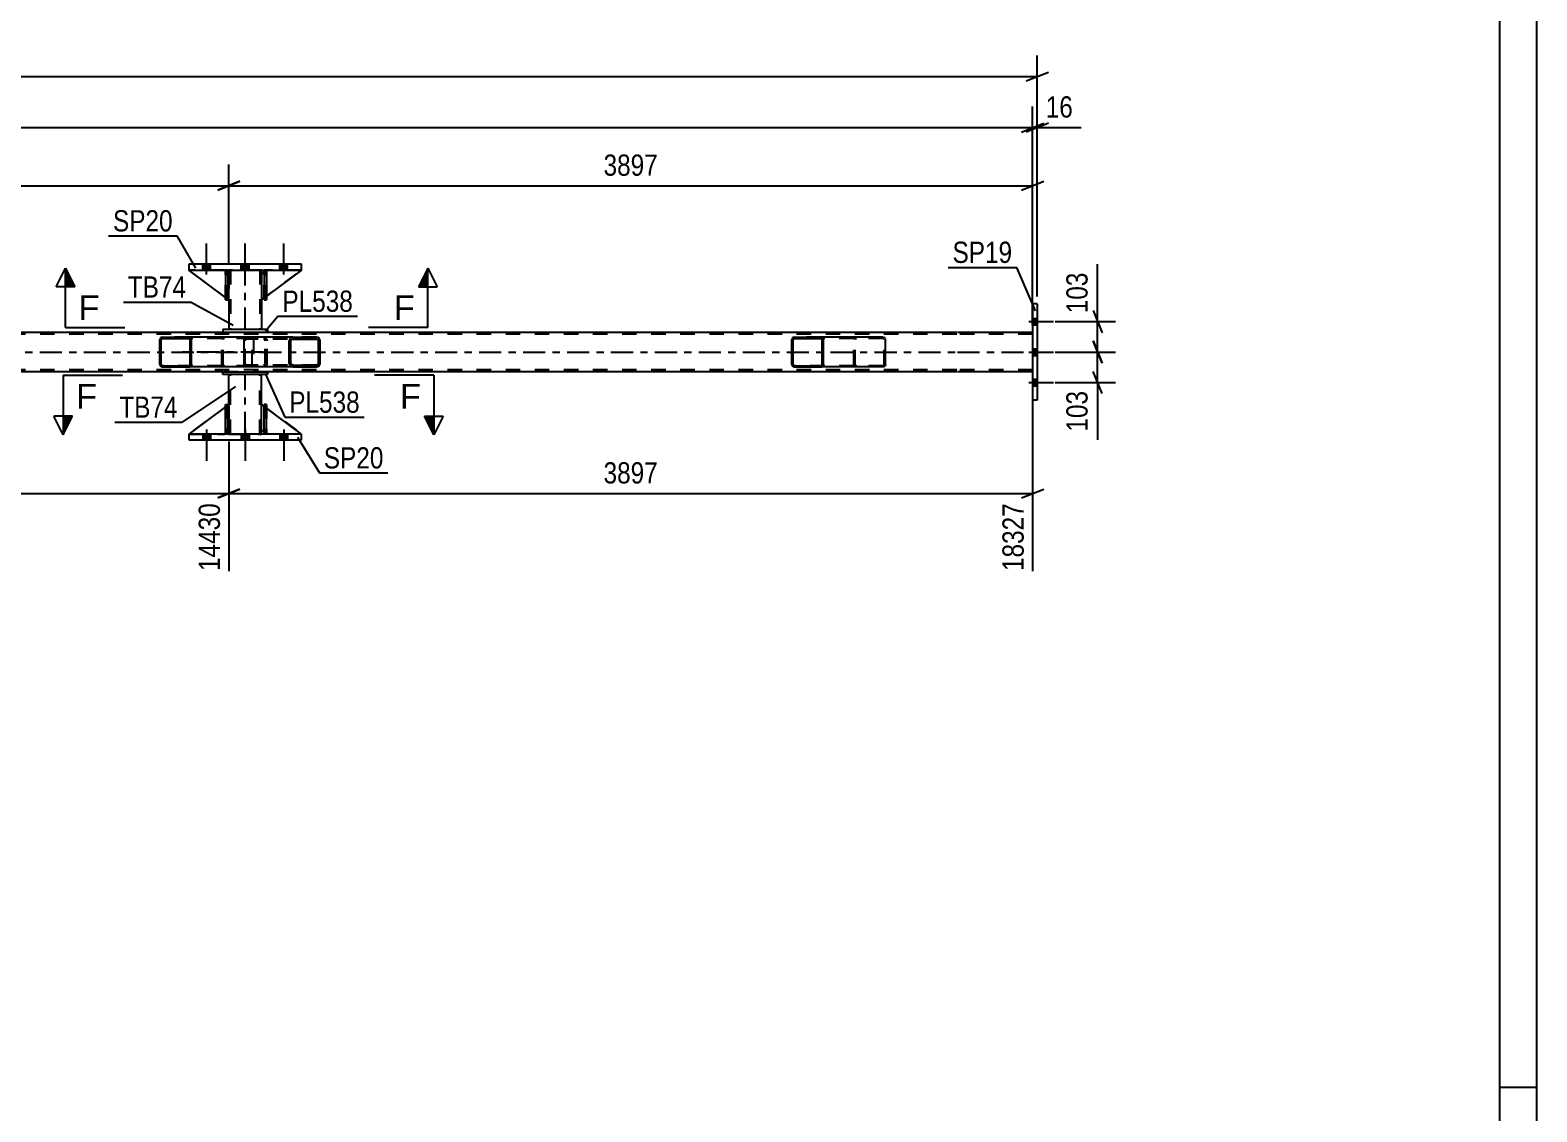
# Model space of a CAD drawing. Header units: millimetres. Extents: x 0 to 841, y 0 to 594.
# Drawn here: x 638 to 841, y 145.7 to 291.4 of the extents above; entities that cross this region are included whole.
import ezdxf

# ---------------------------------------------------------------- set-up
doc = ezdxf.new("R2010")
doc.units = ezdxf.units.MM
doc.linetypes.add('DXK_LINE_DOT2', pattern=[3.9198, 1.9599, -1.9599])
doc.linetypes.add('DXK_LINE_DOT3', pattern=[5.9187, 2.979, -0.9799, 0.9799, -0.9799])
doc.styles.add('Arial', font='ARIAL.TTF', dxfattribs={"height": 0.2})
doc.styles.add('Arial Narrow', font='ARIALN.TTF', dxfattribs={"height": 0.2})

# ---------------------------------------------------------------- blocks, each defined once
blk = doc.blocks.new('Unknown-814748569-1133')
at = {"color": 5, "linetype": 'Continuous'}
for p, q in [((841, 0), (841, 594)), ((836, 5), (836, 589)), ((841, 149), (836, 149))]:
    blk.add_line(p, q, dxfattribs=at)
blk = doc.blocks.new('Part-814748569-2557 - 2466')
at = {"color": 2, "linetype": 'Continuous'}
for p, q in [((664.35, 240.68), (659.4, 237.01)), ((664.8, 241.01), (664.67, 240.92)), ((664.8, 237.61), (664.8, 241.01)), ((664.8, 237.61), (664.67, 237.49)), ((664.8, 237.61), (664.8, 237.61)), ((664.35, 237.17), (664.2, 237.01))]:
    blk.add_line(p, q, dxfattribs=at)
at = {"color": 7, "linetype": 'DXK_LINE_DOT2'}
for p, q in [((664.67, 240.92), (664.35, 240.68)), ((664.8, 237.61), (664.8, 241.01)), ((664.8, 237.61), (664.2, 237.01)), ((664.67, 237.49), (664.35, 237.17)), ((659.4, 237.01), (664.2, 237.01))]:
    blk.add_line(p, q, dxfattribs=at)
blk = doc.blocks.new('Part-814748569-2549 - 2466')
at = {"color": 7, "linetype": 'DXK_LINE_DOT2'}
for p, q in [((669.87, 241.01), (669.55, 241.01)), ((669.55, 237.61), (669.55, 241.01)), ((669.55, 241.01), (669.55, 237.01)), ((669.87, 241.01), (669.87, 237.61)), ((669.87, 237.01), (669.87, 241.01)), ((669.87, 237.61), (669.55, 237.61)), ((669.55, 237.01), (669.55, 237.61)), ((669.87, 237.61), (669.87, 237.01)), ((669.87, 237.01), (669.55, 237.01)), ((669.87, 237.01), (669.87, 237.01))]:
    blk.add_line(p, q, dxfattribs=at)
blk = doc.blocks.new('Bolt-814748569-2485 - 2466')
at = {"linetype": 'Continuous'}
for points in [[(773.71, 251.71), (773.71, 252.59), (773.07, 252.59), (773.07, 251.71)], [(773.71, 251.71), (773.71, 252.59), (773.07, 252.59), (773.07, 251.71)], [(773.71, 251.71), (773.71, 252.59), (773.07, 252.59), (773.07, 251.71)], [(773.71, 247.61), (773.71, 248.49), (773.07, 248.49), (773.07, 247.61)], [(773.71, 247.61), (773.71, 248.49), (773.07, 248.49), (773.07, 247.61)], [(773.71, 243.51), (773.71, 244.39), (773.07, 244.39), (773.07, 243.51)], [(773.71, 243.51), (773.71, 244.39), (773.07, 244.39), (773.07, 243.51)], [(773.71, 243.51), (773.71, 244.39), (773.07, 244.39), (773.07, 243.51)]]:
    blk.add_hatch(color=1, dxfattribs=at).paths.add_polyline_path(points)
at = {"color": 1, "linetype": 'Continuous'}
for p, q in [((772.55, 252.15), (775.87, 252.15)), ((772.55, 252.15), (775.87, 252.15)), ((772.55, 252.15), (775.87, 252.15)), ((773.07, 252.59), (773.71, 252.59)), ((773.07, 252.59), (773.71, 252.59)), ((773.07, 252.59), (773.71, 252.59)), ((773.07, 251.71), (773.71, 251.71)), ((773.07, 251.71), (773.71, 251.71)), ((773.07, 251.71), (773.71, 251.71)), ((772.55, 248.05), (775.87, 248.05)), ((772.55, 248.05), (775.87, 248.05)), ((773.07, 248.49), (773.71, 248.49)), ((773.07, 248.49), (773.71, 248.49)), ((773.07, 247.61), (773.71, 247.61)), ((773.07, 247.61), (773.71, 247.61)), ((772.55, 243.95), (775.87, 243.95)), ((772.55, 243.95), (775.87, 243.95)), ((772.55, 243.95), (775.87, 243.95)), ((773.07, 244.39), (773.71, 244.39)), ((773.07, 244.39), (773.71, 244.39)), ((773.07, 244.39), (773.71, 244.39)), ((773.07, 243.51), (773.71, 243.51)), ((773.07, 243.51), (773.71, 243.51)), ((773.07, 243.51), (773.71, 243.51))]:
    blk.add_line(p, q, dxfattribs=at)
blk = doc.blocks.new('Part-814748569-2588 - 2466')
at = {"color": 7, "linetype": 'DXK_LINE_DOT2'}
for p, q in [((669.8, 259.09), (669.2, 258.49)), ((669.2, 255.09), (674.6, 259.09)), ((669.2, 258.49), (669.2, 255.09)), ((674.6, 259.09), (669.8, 259.09))]:
    blk.add_line(p, q, dxfattribs=at)
blk = doc.blocks.new('Part-814748569-2565 - 2466')
at = {"color": 2, "linetype": 'Continuous'}
for p, q in [((670, 251.09), (664, 251.09)), ((664, 251.09), (664, 250.69)), ((670, 250.69), (664, 250.69)), ((670, 251.09), (670, 250.69))]:
    blk.add_line(p, q, dxfattribs=at)
blk = doc.blocks.new('Part-814748569-2548 - 2466')
at = {"color": 7, "linetype": 'DXK_LINE_DOT2'}
for p, q in [((762.85, 250.45), (100.73, 250.45)), ((670, 250.69), (664, 250.69)), ((773.07, 250.45), (762.95, 250.45)), ((773.07, 250.69), (773.07, 245.41)), ((762.85, 245.65), (100.73, 245.65)), ((773.07, 245.65), (762.95, 245.65)), ((670, 245.41), (664, 245.41))]:
    blk.add_line(p, q, dxfattribs=at)
at = {"color": 2, "linetype": 'Continuous'}
for p, q in [((664, 250.69), (499.73, 250.69)), ((762.85, 250.69), (670, 250.69)), ((773.07, 250.69), (762.95, 250.69)), ((664, 245.41), (499.73, 245.41)), ((762.85, 245.41), (670, 245.41)), ((773.07, 245.41), (762.95, 245.41))]:
    blk.add_line(p, q, dxfattribs=at)
at = {"color": 7, "linetype": 'DXK_LINE_DOT3'}
for p, q in [((100.73, 248.05), (762.85, 248.05)), ((762.95, 248.05), (773.07, 248.05))]:
    blk.add_line(p, q, dxfattribs=at)
blk = doc.blocks.new('Part-814748569-2551 - 2466')
at = {"color": 2, "linetype": 'Continuous'}
for p, q in [((669.55, 237.01), (669.55, 241.01)), ((669.55, 241.01), (669.87, 241.01)), ((669.87, 237.01), (669.87, 241.01)), ((669.55, 237.01), (669.55, 237.01)), ((669.87, 237.01), (669.55, 237.01))]:
    blk.add_line(p, q, dxfattribs=at)
at = {"color": 7, "linetype": 'DXK_LINE_DOT2'}
for p, q in [((669.55, 241.01), (669.55, 237.61)), ((669.87, 237.61), (669.87, 241.01)), ((669.55, 237.61), (669.55, 237.01)), ((669.55, 237.61), (669.87, 237.61)), ((669.87, 237.01), (669.87, 237.61)), ((669.87, 237.01), (669.87, 237.01))]:
    blk.add_line(p, q, dxfattribs=at)
blk = doc.blocks.new('Bolt-814748569-2499 - 2466')
at = {"linetype": 'Continuous'}
for points in [[(661.28, 259.09), (662.32, 259.09), (662.32, 259.89), (661.28, 259.89)], [(661.28, 259.09), (662.32, 259.09), (662.32, 259.89), (661.28, 259.89)], [(661.28, 259.09), (662.32, 259.09), (662.32, 259.89), (661.28, 259.89)], [(666.48, 259.09), (667.52, 259.09), (667.52, 259.89), (666.48, 259.89)], [(666.48, 259.09), (667.52, 259.09), (667.52, 259.89), (666.48, 259.89)], [(671.68, 259.09), (672.72, 259.09), (672.72, 259.89), (671.68, 259.89)], [(671.68, 259.09), (672.72, 259.09), (672.72, 259.89), (671.68, 259.89)], [(671.68, 259.09), (672.72, 259.09), (672.72, 259.89), (671.68, 259.89)]]:
    blk.add_hatch(color=1, dxfattribs=at).paths.add_polyline_path(points)
at = {"color": 1, "linetype": 'Continuous'}
for p, q in [((661.8, 258.49), (661.8, 262.69)), ((661.8, 258.49), (661.8, 262.69)), ((661.8, 258.49), (661.8, 262.69)), ((667, 258.49), (667, 262.69)), ((667, 258.49), (667, 262.69)), ((672.2, 258.49), (672.2, 262.69)), ((672.2, 258.49), (672.2, 262.69)), ((672.2, 258.49), (672.2, 262.69)), ((661.28, 259.09), (661.28, 259.89)), ((661.28, 259.09), (661.28, 259.89)), ((661.28, 259.09), (661.28, 259.89)), ((662.32, 259.09), (662.32, 259.89)), ((662.32, 259.09), (662.32, 259.89)), ((662.32, 259.09), (662.32, 259.89)), ((666.48, 259.09), (666.48, 259.89)), ((666.48, 259.09), (666.48, 259.89)), ((667.52, 259.09), (667.52, 259.89)), ((667.52, 259.09), (667.52, 259.89)), ((671.68, 259.09), (671.68, 259.89)), ((671.68, 259.09), (671.68, 259.89)), ((671.68, 259.09), (671.68, 259.89)), ((672.72, 259.09), (672.72, 259.89)), ((672.72, 259.09), (672.72, 259.89)), ((672.72, 259.09), (672.72, 259.89))]:
    blk.add_line(p, q, dxfattribs=at)
blk = doc.blocks.new('Bolt-814748569-2500 - 2466')
at = {"linetype": 'Continuous'}
for points in [[(662.32, 237.01), (661.28, 237.01), (661.28, 236.21), (662.32, 236.21)], [(662.32, 237.01), (661.28, 237.01), (661.28, 236.21), (662.32, 236.21)], [(662.32, 237.01), (661.28, 237.01), (661.28, 236.21), (662.32, 236.21)], [(667.52, 237.01), (666.48, 237.01), (666.48, 236.21), (667.52, 236.21)], [(667.52, 237.01), (666.48, 237.01), (666.48, 236.21), (667.52, 236.21)], [(672.72, 237.01), (671.68, 237.01), (671.68, 236.21), (672.72, 236.21)], [(672.72, 237.01), (671.68, 237.01), (671.68, 236.21), (672.72, 236.21)], [(672.72, 237.01), (671.68, 237.01), (671.68, 236.21), (672.72, 236.21)]]:
    blk.add_hatch(color=1, dxfattribs=at).paths.add_polyline_path(points)
at = {"color": 1, "linetype": 'Continuous'}
for p, q in [((661.8, 237.61), (661.8, 233.41)), ((661.8, 237.61), (661.8, 233.41)), ((661.8, 237.61), (661.8, 233.41)), ((667, 237.61), (667, 233.41)), ((667, 237.61), (667, 233.41)), ((672.2, 237.61), (672.2, 233.41)), ((672.2, 237.61), (672.2, 233.41)), ((672.2, 237.61), (672.2, 233.41)), ((661.28, 237.01), (661.28, 236.21)), ((661.28, 237.01), (661.28, 236.21)), ((661.28, 237.01), (661.28, 236.21)), ((662.32, 237.01), (662.32, 236.21)), ((662.32, 237.01), (662.32, 236.21)), ((662.32, 237.01), (662.32, 236.21)), ((666.48, 237.01), (666.48, 236.21)), ((666.48, 237.01), (666.48, 236.21)), ((667.52, 237.01), (667.52, 236.21)), ((667.52, 237.01), (667.52, 236.21)), ((671.68, 237.01), (671.68, 236.21)), ((671.68, 237.01), (671.68, 236.21)), ((671.68, 237.01), (671.68, 236.21)), ((672.72, 237.01), (672.72, 236.21)), ((672.72, 237.01), (672.72, 236.21)), ((672.72, 237.01), (672.72, 236.21))]:
    blk.add_line(p, q, dxfattribs=at)
blk = doc.blocks.new('Part-814748569-2560 - 2466')
at = {"color": 7, "linetype": 'DXK_LINE_DOT2'}
for p, q in [((669.2, 237.61), (669.2, 241.01)), ((669.2, 241.01), (674.6, 237.01)), ((669.8, 237.01), (669.2, 237.61)), ((674.6, 237.01), (669.8, 237.01))]:
    blk.add_line(p, q, dxfattribs=at)
blk = doc.blocks.new('Part-814748569-2521 - 2466')
at = {"color": 2, "linetype": 'Continuous'}
for p, q in [((669.2, 237.61), (669.2, 241.01)), ((669.55, 240.75), (669.2, 241.01)), ((674.6, 237.01), (669.87, 240.51)), ((669.55, 237.26), (669.2, 237.61))]:
    blk.add_line(p, q, dxfattribs=at)
at = {"color": 7, "linetype": 'DXK_LINE_DOT2'}
for p, q in [((669.87, 240.51), (669.55, 240.75)), ((669.8, 237.01), (669.55, 237.26)), ((674.6, 237.01), (669.8, 237.01)), ((674.6, 237.01), (674.6, 237.01)), ((674.6, 237.01), (674.6, 237.01))]:
    blk.add_line(p, q, dxfattribs=at)
blk = doc.blocks.new('Part-814748569-2591 - 2466')
at = {"color": 2, "linetype": 'Continuous'}
for p, q in [((669.55, 258.85), (669.2, 258.49)), ((669.2, 258.49), (669.2, 255.09)), ((674.6, 259.09), (669.87, 255.59)), ((669.55, 255.35), (669.2, 255.09))]:
    blk.add_line(p, q, dxfattribs=at)
at = {"color": 7, "linetype": 'DXK_LINE_DOT2'}
for p, q in [((669.8, 259.09), (669.55, 258.85)), ((674.6, 259.09), (669.8, 259.09)), ((669.87, 255.59), (669.55, 255.35))]:
    blk.add_line(p, q, dxfattribs=at)
blk = doc.blocks.new('Part-814748569-2579 - 2466')
at = {"color": 2, "linetype": 'Continuous'}
for p, q in [((669.87, 259.09), (669.55, 259.09)), ((669.55, 259.09), (669.55, 255.09)), ((669.87, 259.09), (669.87, 259.09)), ((669.87, 259.09), (669.87, 255.09)), ((669.87, 255.09), (669.55, 255.09))]:
    blk.add_line(p, q, dxfattribs=at)
at = {"color": 7, "linetype": 'DXK_LINE_DOT2'}
for p, q in [((669.55, 258.49), (669.55, 259.09)), ((669.87, 258.49), (669.55, 258.49)), ((669.55, 258.49), (669.55, 255.09)), ((669.87, 258.49), (669.87, 259.09)), ((669.87, 259.09), (669.87, 259.09)), ((669.87, 255.09), (669.87, 258.49))]:
    blk.add_line(p, q, dxfattribs=at)
blk = doc.blocks.new('Part-814748569-2526 - 2466')
at = {"color": 2, "linetype": 'Continuous'}
for p, q in [((674.6, 237.01), (659.4, 237.01)), ((659.4, 237.01), (659.4, 236.21)), ((659.4, 236.21), (674.6, 236.21)), ((674.6, 236.21), (674.6, 237.01))]:
    blk.add_line(p, q, dxfattribs=at)
blk = doc.blocks.new('Part-814748569-2531 - 2466')
at = {"color": 2, "linetype": 'Continuous'}
for p, q in [((674.6, 259.89), (659.4, 259.89)), ((659.4, 259.89), (659.4, 259.09)), ((674.6, 259.09), (674.6, 259.89)), ((659.4, 259.09), (674.6, 259.09))]:
    blk.add_line(p, q, dxfattribs=at)
blk = doc.blocks.new('Part-814748569-2625 - 2466')
at = {"linetype": 'Continuous'}
h = blk.add_hatch(dxfattribs=at)
h.set_pattern_fill('', scale=0.7, style=0, pattern_type=0)
h.set_pattern_definition([(45, (677.0738, 249.7557), (-1.57154, 1.57154), [])])
h.paths.add_polyline_path([(677.11, 249.57), (677.07, 249.76), (676.96, 249.91), (676.8, 250.02), (676.61, 250.05), (673.43, 250.05), (673.23, 250.02), (673.07, 249.91), (672.96, 249.76), (672.92, 249.57), (672.92, 246.53), (672.96, 246.35), (673.07, 246.19), (673.23, 246.09), (673.43, 246.05), (676.61, 246.05), (676.8, 246.09), (676.96, 246.19), (677.07, 246.35), (677.11, 246.53)])
h.paths.add_polyline_path([(676.84, 246.44), (676.79, 246.36), (676.71, 246.31), (676.61, 246.29), (673.43, 246.29), (673.33, 246.31), (673.25, 246.36), (673.19, 246.44), (673.17, 246.53), (673.17, 249.57), (673.19, 249.66), (673.25, 249.74), (673.33, 249.79), (673.43, 249.81), (676.61, 249.81), (676.71, 249.79), (676.79, 249.74), (676.84, 249.66), (676.86, 249.57), (676.86, 246.53)])
at = {"color": 2, "linetype": 'Continuous'}
for p, q in [((666.85, 249.57), (666.87, 249.76)), ((666.87, 249.76), (666.93, 249.91)), ((666.93, 249.91), (667.02, 250.02)), ((667.02, 250.02), (667.12, 250.05)), ((673.43, 250.05), (667.12, 250.05)), ((672.96, 249.76), (672.92, 249.57)), ((673.17, 249.57), (673.19, 249.66)), ((673.19, 249.66), (673.25, 249.74)), ((673.43, 250.05), (673.23, 250.02)), ((673.25, 249.74), (673.33, 249.79)), ((673.33, 249.79), (673.43, 249.81)), ((673.43, 250.05), (676.61, 250.05)), ((673.43, 249.81), (676.61, 249.81)), ((676.8, 250.02), (676.61, 250.05)), ((676.61, 249.81), (676.71, 249.79)), ((676.71, 249.79), (676.79, 249.74)), ((676.79, 249.74), (676.84, 249.66)), ((676.84, 249.66), (676.86, 249.57)), ((677.11, 249.57), (677.07, 249.76)), ((666.85, 246.53), (666.85, 249.57)), ((672.92, 246.53), (672.92, 249.57)), ((673.17, 246.53), (673.17, 249.57)), ((676.86, 246.53), (676.86, 249.57)), ((677.11, 246.53), (677.11, 249.57)), ((666.87, 246.35), (666.85, 246.53)), ((666.93, 246.19), (666.87, 246.35)), ((667.02, 246.09), (666.93, 246.19)), ((667.12, 246.05), (667.02, 246.09)), ((673.43, 246.05), (667.12, 246.05)), ((672.92, 246.53), (672.96, 246.35)), ((673.19, 246.44), (673.17, 246.53)), ((673.25, 246.36), (673.19, 246.44)), ((673.23, 246.09), (673.43, 246.05)), ((673.33, 246.31), (673.25, 246.36)), ((673.43, 246.29), (673.33, 246.31)), ((673.43, 246.29), (676.61, 246.29)), ((673.43, 246.05), (676.61, 246.05)), ((676.71, 246.31), (676.61, 246.29)), ((676.61, 246.05), (676.8, 246.09)), ((676.79, 246.36), (676.71, 246.31)), ((676.84, 246.44), (676.79, 246.36)), ((676.86, 246.53), (676.84, 246.44)), ((677.07, 246.35), (677.11, 246.53))]:
    blk.add_line(p, q, dxfattribs=at)
at = {"color": 7, "linetype": 'DXK_LINE_DOT2'}
for p, q in [((667, 249.66), (666.99, 249.57)), ((667.03, 249.74), (667, 249.66)), ((667.07, 249.79), (667.03, 249.74)), ((667.12, 249.81), (667.07, 249.79)), ((676.61, 249.81), (667.12, 249.81)), ((668.12, 249.81), (668.12, 250.05)), ((669.46, 250.05), (669.65, 250.02)), ((669.56, 249.79), (669.46, 249.81)), ((669.64, 249.74), (669.56, 249.79)), ((669.69, 249.66), (669.64, 249.74)), ((669.71, 249.57), (669.69, 249.66)), ((669.92, 249.76), (669.96, 249.57)), ((676.61, 250.05), (673.43, 250.05)), ((666.99, 246.53), (666.99, 249.57)), ((669.71, 246.53), (669.71, 249.57)), ((669.96, 246.53), (669.96, 249.57)), ((666.99, 246.53), (667, 246.44)), ((667, 246.44), (667.03, 246.36)), ((667.03, 246.36), (667.07, 246.31)), ((667.07, 246.31), (667.12, 246.29)), ((676.61, 246.29), (667.12, 246.29)), ((668.12, 246.05), (668.12, 246.29)), ((669.46, 246.29), (669.56, 246.31)), ((669.65, 246.09), (669.46, 246.05)), ((669.56, 246.31), (669.64, 246.36)), ((669.64, 246.36), (669.69, 246.44)), ((669.69, 246.44), (669.71, 246.53)), ((669.96, 246.53), (669.92, 246.35)), ((676.61, 246.05), (673.43, 246.05))]:
    blk.add_line(p, q, dxfattribs=at)
for centre, start, end in [((669.47, 249.56), 23.8494, 68.8059), ((669.47, 246.55), 291.1941, 336.1506)]:
    blk.add_arc(centre, 0.492, start, end, dxfattribs=at)
at = {"color": 2, "linetype": 'Continuous'}
for centre, start, end in [((673.41, 249.56), 111.1941, 156.1506), ((676.62, 249.56), 23.8494, 68.8059), ((673.41, 246.55), 203.8494, 248.8059), ((676.62, 246.55), 291.1941, 336.1506)]:
    blk.add_arc(centre, 0.492, start, end, dxfattribs=at)
blk = doc.blocks.new('Part-814748569-2550 - 2466')
at = {"color": 2, "linetype": 'Continuous'}
for p, q in [((664.35, 237.01), (664.35, 241.01)), ((664.35, 241.01), (664.67, 241.01)), ((664.67, 237.01), (664.67, 241.01)), ((664.35, 237.01), (664.35, 237.01)), ((664.67, 237.01), (664.35, 237.01))]:
    blk.add_line(p, q, dxfattribs=at)
at = {"color": 7, "linetype": 'DXK_LINE_DOT2'}
for p, q in [((664.35, 241.01), (664.35, 237.61)), ((664.67, 237.61), (664.67, 241.01)), ((664.35, 237.61), (664.35, 237.01)), ((664.35, 237.61), (664.67, 237.61)), ((664.67, 237.01), (664.67, 237.61)), ((664.67, 237.01), (664.67, 237.01))]:
    blk.add_line(p, q, dxfattribs=at)
blk = doc.blocks.new('Part-814748569-2554 - 2466')
at = {"color": 7, "linetype": 'DXK_LINE_DOT2'}
for p, q in [((664.8, 241.01), (659.4, 237.01)), ((664.8, 237.61), (664.8, 241.01)), ((664.8, 241.01), (664.8, 237.61)), ((664.2, 237.01), (664.8, 237.61)), ((664.8, 237.61), (664.2, 237.01)), ((664.8, 237.61), (664.8, 237.61)), ((659.4, 237.01), (664.2, 237.01))]:
    blk.add_line(p, q, dxfattribs=at)
blk = doc.blocks.new('Part-814748569-2570 - 2466')
at = {"color": 2, "linetype": 'Continuous'}
for p, q in [((664, 245.41), (670, 245.41)), ((664, 245.01), (664, 245.41)), ((670, 245.01), (664, 245.01)), ((670, 245.41), (670, 245.01))]:
    blk.add_line(p, q, dxfattribs=at)
blk = doc.blocks.new('Part-814748569-2575 - 2466')
at = {"color": 2, "linetype": 'Continuous'}
for p, q in [((664.8, 241.01), (664.8, 245.01)), ((669.2, 241.01), (669.2, 245.01)), ((664.8, 237.01), (664.8, 237.61)), ((669.2, 237.01), (669.2, 237.61))]:
    blk.add_line(p, q, dxfattribs=at)
at = {"color": 7, "linetype": 'DXK_LINE_DOT2'}
for p, q in [((669.2, 245.01), (664.8, 245.01)), ((665.04, 237.01), (665.04, 245.01)), ((668.96, 237.01), (668.96, 245.01)), ((664.8, 237.61), (664.8, 241.01)), ((669.2, 237.61), (669.2, 241.01)), ((664.8, 237.01), (669.2, 237.01))]:
    blk.add_line(p, q, dxfattribs=at)
at = {"color": 7, "linetype": 'DXK_LINE_DOT3'}
blk.add_line((667, 237.01), (667, 245.01), dxfattribs=at)
blk = doc.blocks.new('Part-814748569-2576 - 2466')
at = {"color": 7, "linetype": 'DXK_LINE_DOT2'}
for p, q in [((664.35, 258.49), (664.35, 259.09)), ((664.35, 259.09), (664.35, 259.09)), ((664.35, 259.09), (664.35, 255.09)), ((664.67, 259.09), (664.35, 259.09)), ((664.35, 255.09), (664.35, 258.49)), ((664.35, 258.49), (664.67, 258.49)), ((664.67, 258.49), (664.67, 259.09)), ((664.67, 255.09), (664.67, 259.09)), ((664.67, 258.49), (664.67, 255.09)), ((664.35, 255.09), (664.67, 255.09))]:
    blk.add_line(p, q, dxfattribs=at)
blk = doc.blocks.new('Part-814748569-2577 - 2466')
at = {"color": 7, "linetype": 'DXK_LINE_DOT2'}
for p, q in [((669.55, 258.49), (669.55, 259.09)), ((669.55, 259.09), (669.55, 259.09)), ((669.55, 259.09), (669.55, 255.09)), ((669.87, 259.09), (669.55, 259.09)), ((669.55, 255.09), (669.55, 258.49)), ((669.55, 258.49), (669.87, 258.49)), ((669.87, 258.49), (669.87, 259.09)), ((669.87, 255.09), (669.87, 259.09)), ((669.87, 258.49), (669.87, 255.09)), ((669.55, 255.09), (669.87, 255.09))]:
    blk.add_line(p, q, dxfattribs=at)
blk = doc.blocks.new('Part-814748569-2578 - 2466')
at = {"color": 2, "linetype": 'Continuous'}
for p, q in [((664.67, 259.09), (664.35, 259.09)), ((664.35, 259.09), (664.35, 255.09)), ((664.67, 259.09), (664.67, 259.09)), ((664.67, 259.09), (664.67, 255.09)), ((664.67, 255.09), (664.35, 255.09))]:
    blk.add_line(p, q, dxfattribs=at)
at = {"color": 7, "linetype": 'DXK_LINE_DOT2'}
for p, q in [((664.35, 258.49), (664.35, 259.09)), ((664.67, 258.49), (664.35, 258.49)), ((664.35, 258.49), (664.35, 255.09)), ((664.67, 258.49), (664.67, 259.09)), ((664.67, 259.09), (664.67, 259.09)), ((664.67, 255.09), (664.67, 258.49))]:
    blk.add_line(p, q, dxfattribs=at)
blk = doc.blocks.new('Part-814748569-2582 - 2466')
at = {"color": 7, "linetype": 'DXK_LINE_DOT2'}
for p, q in [((664.8, 255.09), (659.4, 259.09)), ((659.4, 259.09), (664.2, 259.09)), ((664.2, 259.09), (664.8, 258.49)), ((664.8, 258.49), (664.2, 259.09)), ((664.8, 258.49), (664.8, 255.09)), ((664.8, 258.49), (664.8, 258.49)), ((664.8, 258.49), (664.8, 255.09))]:
    blk.add_line(p, q, dxfattribs=at)
blk = doc.blocks.new('Part-814748569-2585 - 2466')
at = {"color": 2, "linetype": 'Continuous'}
for p, q in [((664.35, 255.42), (659.4, 259.09)), ((664.35, 258.94), (664.2, 259.09)), ((664.8, 258.49), (664.67, 258.62)), ((664.8, 258.49), (664.8, 258.49)), ((664.8, 255.09), (664.8, 258.49)), ((664.67, 255.19), (664.8, 255.09)), ((664.8, 255.09), (664.8, 255.09))]:
    blk.add_line(p, q, dxfattribs=at)
at = {"color": 7, "linetype": 'DXK_LINE_DOT2'}
for p, q in [((664.2, 259.09), (659.4, 259.09)), ((664.2, 259.09), (664.8, 258.49)), ((664.67, 258.62), (664.35, 258.94)), ((664.8, 258.49), (664.8, 255.09)), ((664.67, 255.19), (664.35, 255.42))]:
    blk.add_line(p, q, dxfattribs=at)
blk = doc.blocks.new('Part-814748569-2592 - 2466')
at = {"color": 7, "linetype": 'DXK_LINE_DOT2'}
for p, q in [((664.35, 241.01), (664.67, 241.01)), ((664.35, 237.61), (664.35, 241.01)), ((664.35, 241.01), (664.35, 237.01)), ((664.67, 241.01), (664.67, 237.61)), ((664.67, 237.01), (664.67, 240.92)), ((664.67, 237.61), (664.35, 237.61)), ((664.35, 237.01), (664.35, 237.61)), ((664.67, 237.61), (664.67, 237.01)), ((664.67, 237.01), (664.35, 237.01)), ((664.67, 237.01), (664.67, 237.01))]:
    blk.add_line(p, q, dxfattribs=at)
blk = doc.blocks.new('Part-814748569-2602 - 2466')
at = {"color": 2, "linetype": 'Continuous'}
for p, q in [((773.71, 254.55), (773.07, 254.55)), ((773.07, 254.55), (773.07, 241.55)), ((773.71, 254.55), (773.71, 241.55)), ((773.71, 241.55), (773.07, 241.55))]:
    blk.add_line(p, q, dxfattribs=at)
blk = doc.blocks.new('Part-814748569-2726 - 2466')
at = {"color": 2, "linetype": 'Continuous'}
for p, q in [((664.8, 259.09), (664.8, 258.49)), ((669.2, 259.09), (669.2, 258.49)), ((664.8, 255.09), (664.8, 251.09)), ((669.2, 255.09), (669.2, 251.09))]:
    blk.add_line(p, q, dxfattribs=at)
at = {"color": 7, "linetype": 'DXK_LINE_DOT2'}
for p, q in [((669.2, 259.09), (664.8, 259.09)), ((664.8, 258.49), (664.8, 255.09)), ((665.04, 259.09), (665.04, 251.09)), ((668.96, 259.09), (668.96, 251.09)), ((669.2, 258.49), (669.2, 255.09)), ((669.2, 251.09), (664.8, 251.09))]:
    blk.add_line(p, q, dxfattribs=at)
at = {"color": 7, "linetype": 'DXK_LINE_DOT3'}
blk.add_line((667, 251.09), (667, 259.09), dxfattribs=at)
blk = doc.blocks.new('Part-814748569-2741 - 2466')
at = {"linetype": 'Continuous'}
h = blk.add_hatch(dxfattribs=at)
h.set_pattern_fill('', scale=0.7, style=0, pattern_type=0)
h.set_pattern_definition([(45, (744.876, 249.8544), (-1.57154, 1.57154), [])])
h.paths.add_polyline_path([(744.9, 249.73), (744.88, 249.85), (744.8, 249.96), (744.69, 250.03), (744.56, 250.05), (740.99, 250.05), (740.86, 250.03), (740.75, 249.96), (740.67, 249.85), (740.65, 249.73), (740.65, 246.37), (740.67, 246.25), (740.75, 246.15), (740.86, 246.08), (740.99, 246.05), (744.56, 246.05), (744.69, 246.08), (744.8, 246.15), (744.88, 246.25), (744.9, 246.37)])
h.paths.add_polyline_path([(744.72, 246.31), (744.68, 246.26), (744.63, 246.22), (744.56, 246.21), (740.99, 246.21), (740.92, 246.22), (740.87, 246.26), (740.83, 246.31), (740.82, 246.37), (740.82, 249.73), (740.83, 249.79), (740.87, 249.85), (740.92, 249.88), (740.99, 249.89), (744.56, 249.89), (744.63, 249.88), (744.68, 249.85), (744.72, 249.79), (744.73, 249.73), (744.73, 246.37)])
at = {"color": 2, "linetype": 'Continuous'}
for p, q in [((740.67, 249.85), (740.65, 249.73)), ((740.65, 246.37), (740.65, 249.73)), ((740.82, 249.73), (740.83, 249.79)), ((740.82, 246.37), (740.82, 249.73)), ((740.83, 249.79), (740.87, 249.85)), ((740.99, 250.05), (740.86, 250.03)), ((740.87, 249.85), (740.92, 249.88)), ((740.92, 249.88), (740.99, 249.89)), ((740.99, 250.05), (744.56, 250.05)), ((740.99, 249.89), (744.56, 249.89)), ((752.91, 250.05), (744.56, 250.05)), ((744.69, 250.03), (744.56, 250.05)), ((744.56, 249.89), (744.63, 249.88)), ((744.63, 249.88), (744.68, 249.85)), ((744.68, 249.85), (744.72, 249.79)), ((744.72, 249.79), (744.73, 249.73)), ((744.73, 246.37), (744.73, 249.73)), ((744.9, 249.73), (744.88, 249.85)), ((744.9, 246.37), (744.9, 249.73)), ((752.91, 250.05), (753.04, 250.03)), ((753.23, 249.85), (753.25, 249.73)), ((753.25, 246.37), (753.25, 249.73)), ((740.65, 246.37), (740.67, 246.25)), ((740.83, 246.31), (740.82, 246.37)), ((740.87, 246.26), (740.83, 246.31)), ((740.86, 246.08), (740.99, 246.05)), ((740.92, 246.22), (740.87, 246.26)), ((740.99, 246.21), (740.92, 246.22)), ((740.99, 246.21), (744.56, 246.21)), ((740.99, 246.05), (744.56, 246.05)), ((744.63, 246.22), (744.56, 246.21)), ((744.56, 246.05), (744.69, 246.08)), ((752.91, 246.05), (744.56, 246.05)), ((744.68, 246.26), (744.63, 246.22)), ((744.72, 246.31), (744.68, 246.26)), ((744.73, 246.37), (744.72, 246.31)), ((744.88, 246.25), (744.9, 246.37)), ((753.04, 246.08), (752.91, 246.05)), ((753.25, 246.37), (753.23, 246.25))]:
    blk.add_line(p, q, dxfattribs=at)
at = {"color": 7, "linetype": 'DXK_LINE_DOT2'}
for p, q in [((744.56, 250.05), (740.99, 250.05)), ((752.91, 249.89), (740.99, 249.89)), ((748.99, 249.73), (749.02, 249.85)), ((748.99, 246.37), (748.99, 249.73)), ((749.18, 249.79), (749.16, 249.73)), ((749.16, 246.37), (749.16, 249.73)), ((749.21, 249.85), (749.18, 249.79)), ((749.2, 250.03), (749.34, 250.05)), ((749.21, 249.85), (749.23, 249.85)), ((749.23, 249.85), (749.27, 249.88)), ((749.27, 249.88), (749.34, 249.89)), ((752.98, 249.88), (752.91, 249.89)), ((753.03, 249.85), (752.98, 249.88)), ((753.07, 249.79), (753.03, 249.85)), ((753.08, 249.73), (753.07, 249.79)), ((753.08, 246.37), (753.08, 249.73)), ((752.91, 246.21), (740.99, 246.21)), ((744.56, 246.05), (740.99, 246.05)), ((749.02, 246.25), (748.99, 246.37)), ((749.16, 246.37), (749.18, 246.31)), ((749.18, 246.31), (749.21, 246.26)), ((749.34, 246.05), (749.2, 246.08)), ((749.21, 246.26), (749.23, 246.25)), ((749.23, 246.25), (749.27, 246.22)), ((749.27, 246.22), (749.34, 246.21)), ((752.91, 246.21), (752.98, 246.22)), ((752.98, 246.22), (753.03, 246.26)), ((753.03, 246.26), (753.07, 246.31)), ((753.07, 246.31), (753.08, 246.37))]:
    blk.add_line(p, q, dxfattribs=at)
at = {"color": 2, "linetype": 'Continuous'}
for centre, start, end in [((740.97, 249.72), 110.7583, 155.68), ((744.57, 249.72), 24.32, 69.2417), ((752.92, 249.72), 24.32, 69.2417), ((740.97, 246.39), 204.32, 249.2417), ((744.57, 246.39), 290.7583, 335.68), ((752.92, 246.39), 290.7583, 335.68)]:
    blk.add_arc(centre, 0.331, start, end, dxfattribs=at)
at = {"color": 7, "linetype": 'DXK_LINE_DOT2'}
for centre, start, end in [((749.32, 249.72), 110.7583, 155.68), ((749.32, 246.39), 204.32, 249.2417)]:
    blk.add_arc(centre, 0.331, start, end, dxfattribs=at)
blk = doc.blocks.new('Part-814748569-2745 - 2466')
at = {"linetype": 'Continuous'}
h = blk.add_hatch(dxfattribs=at)
h.set_pattern_fill('', scale=0.7, style=0, pattern_type=0)
h.set_pattern_definition([(45, (659.7419, 249.8544), (-1.57154, 1.57154), [])])
h.paths.add_polyline_path([(659.77, 249.73), (659.74, 249.85), (659.67, 249.96), (659.56, 250.03), (659.43, 250.05), (655.85, 250.05), (655.72, 250.03), (655.61, 249.96), (655.54, 249.85), (655.51, 249.73), (655.51, 246.37), (655.54, 246.25), (655.61, 246.15), (655.72, 246.08), (655.85, 246.05), (659.43, 246.05), (659.56, 246.08), (659.67, 246.15), (659.74, 246.25), (659.77, 246.37)])
h.paths.add_polyline_path([(659.58, 246.31), (659.55, 246.26), (659.49, 246.22), (659.43, 246.21), (655.85, 246.21), (655.79, 246.22), (655.73, 246.26), (655.69, 246.31), (655.68, 246.37), (655.68, 249.73), (655.69, 249.79), (655.73, 249.85), (655.79, 249.88), (655.85, 249.89), (659.43, 249.89), (659.49, 249.88), (659.55, 249.85), (659.58, 249.79), (659.6, 249.73), (659.6, 246.37)])
at = {"color": 2, "linetype": 'Continuous'}
for p, q in [((655.54, 249.85), (655.51, 249.73)), ((655.51, 246.37), (655.51, 249.73)), ((655.68, 249.73), (655.69, 249.79)), ((655.68, 246.37), (655.68, 249.73)), ((655.69, 249.79), (655.73, 249.85)), ((655.85, 250.05), (655.72, 250.03)), ((655.73, 249.85), (655.79, 249.88)), ((655.79, 249.88), (655.85, 249.89)), ((655.85, 250.05), (659.43, 250.05)), ((655.85, 249.89), (659.43, 249.89)), ((667.12, 250.05), (659.43, 250.05)), ((659.56, 250.03), (659.43, 250.05)), ((659.43, 249.89), (659.49, 249.88)), ((659.49, 249.88), (659.55, 249.85)), ((659.55, 249.85), (659.58, 249.79)), ((659.58, 249.79), (659.6, 249.73)), ((659.6, 246.37), (659.6, 249.73)), ((659.77, 249.73), (659.74, 249.85)), ((659.77, 246.37), (659.77, 249.73)), ((655.51, 246.37), (655.54, 246.25)), ((655.69, 246.31), (655.68, 246.37)), ((655.73, 246.26), (655.69, 246.31)), ((655.72, 246.08), (655.85, 246.05)), ((655.79, 246.22), (655.73, 246.26)), ((655.85, 246.21), (655.79, 246.22)), ((655.85, 246.21), (659.43, 246.21)), ((655.85, 246.05), (659.43, 246.05)), ((659.49, 246.22), (659.43, 246.21)), ((659.43, 246.05), (659.56, 246.08)), ((667.12, 246.05), (659.43, 246.05)), ((659.55, 246.26), (659.49, 246.22)), ((659.58, 246.31), (659.55, 246.26)), ((659.6, 246.37), (659.58, 246.31)), ((659.74, 246.25), (659.77, 246.37))]:
    blk.add_line(p, q, dxfattribs=at)
at = {"color": 7, "linetype": 'DXK_LINE_DOT2'}
for p, q in [((659.43, 250.05), (655.85, 250.05)), ((667.78, 249.89), (655.85, 249.89)), ((663.86, 249.73), (663.89, 249.85)), ((663.86, 246.37), (663.86, 249.73)), ((664.04, 249.79), (664.03, 249.73)), ((664.03, 246.37), (664.03, 249.73)), ((664.08, 249.85), (664.04, 249.79)), ((664.07, 250.03), (664.2, 250.05)), ((664.14, 249.88), (664.08, 249.85)), ((664.2, 249.89), (664.14, 249.88)), ((667.78, 250.05), (667.12, 250.05)), ((667.78, 250.05), (667.91, 250.03)), ((667.84, 249.88), (667.78, 249.89)), ((667.9, 249.85), (667.84, 249.88)), ((667.93, 249.79), (667.9, 249.85)), ((667.95, 249.73), (667.93, 249.79)), ((667.95, 246.37), (667.95, 249.73)), ((668.09, 249.85), (668.12, 249.73)), ((668.12, 249.73), (668.12, 246.37)), ((667.78, 246.21), (655.85, 246.21)), ((659.43, 246.05), (655.85, 246.05)), ((663.89, 246.25), (663.86, 246.37)), ((664.03, 246.37), (664.04, 246.31)), ((664.04, 246.31), (664.08, 246.26)), ((664.2, 246.05), (664.07, 246.08)), ((664.08, 246.26), (664.1, 246.25)), ((664.1, 246.25), (664.14, 246.22)), ((664.14, 246.22), (664.2, 246.21)), ((667.78, 246.05), (667.12, 246.05)), ((667.78, 246.21), (667.84, 246.22)), ((667.91, 246.08), (667.78, 246.05)), ((667.84, 246.22), (667.9, 246.26)), ((667.9, 246.26), (667.93, 246.31)), ((667.93, 246.31), (667.95, 246.37)), ((668.12, 246.37), (668.09, 246.25))]:
    blk.add_line(p, q, dxfattribs=at)
at = {"color": 7, "linetype": 'DXK_LINE_DOT3'}
blk.add_line((669.41, 248.05), (657.64, 248.05), dxfattribs=at)
at = {"color": 2, "linetype": 'Continuous'}
for centre, start, end in [((655.84, 249.72), 110.7583, 155.68), ((659.44, 249.72), 24.32, 69.2417), ((655.84, 246.39), 204.32, 249.2417), ((659.44, 246.39), 290.7583, 335.68)]:
    blk.add_arc(centre, 0.331, start, end, dxfattribs=at)
at = {"color": 7, "linetype": 'DXK_LINE_DOT2'}
for centre, start, end in [((664.19, 249.72), 110.7583, 155.68), ((667.79, 249.72), 24.32, 69.2417), ((664.19, 246.39), 204.32, 249.2417), ((667.79, 246.39), 290.7583, 335.68)]:
    blk.add_arc(centre, 0.331, start, end, dxfattribs=at)
blk = doc.blocks.new('StraightDimension-814748569-8593 - 2466')
at = {"color": 7, "linetype": 'Continuous'}
for p, q in [((773.07, 255.55), (773.07, 281.14)), ((773.71, 255.55), (773.71, 281.14)), ((771.57, 277.69), (774.57, 278.89)), ((775.21, 278.89), (772.21, 277.69)), ((773.07, 278.29), (773.71, 278.29))]:
    blk.add_line(p, q, dxfattribs=at)
at = {"color": 0}
blk.add_wipeout([(779.09, 279.04), (779.09, 283.24), (774.24, 283.24), (774.24, 279.04)], dxfattribs=at)
at = {"color": 7, "linetype": 'Continuous'}
blk.add_line((773.71, 278.29), (779.62, 278.29), dxfattribs=at)
blk.add_line((773.71, 278.29), (779.62, 278.29), dxfattribs=at)
at = {"color": 3, "style": 'Arial Narrow'}
blk.add_text('16', height=2.863, dxfattribs=at).set_placement((774.84, 279.64))
blk = doc.blocks.new('StraightDimension-814748569-2808 - 2466')
at = {"color": 7, "linetype": 'Continuous'}
for p, q in [((494.53, 236.01), (494.53, 218.56)), ((664.8, 236.01), (664.8, 218.56)), ((496.03, 229.6), (493.03, 228.4)), ((663.3, 228.4), (666.3, 229.6)), ((494.53, 229), (664.8, 229))]:
    blk.add_line(p, q, dxfattribs=at)
at = {"color": 0}
blk.add_wipeout([(583.92, 229.75), (583.92, 233.95), (575.41, 233.95), (575.41, 229.75)], dxfattribs=at)
at = {"color": 0, "linetype": 'Continuous'}
blk.add_wipeout([(664.2, 228.3), (660, 228.3), (660, 217.96), (664.2, 217.96)], dxfattribs=at)
at = {"color": 3, "style": 'Arial Narrow'}
blk.add_text('4257', height=2.863, dxfattribs=at).set_placement((576.01, 230.35))
at = {"color": 3, "linetype": 'Continuous', "style": 'Arial Narrow'}
blk.add_text('14430', height=2.863, rotation=90.0002, dxfattribs=at).set_placement((663.6, 218.56))
blk = doc.blocks.new('StraightDimension-814748569-2814 - 2466')
at = {"color": 7, "linetype": 'Continuous'}
for p, q in [((773.07, 244.41), (773.07, 218.56)), ((664.8, 236.01), (664.8, 218.56)), ((666.3, 229.6), (663.3, 228.4)), ((771.57, 228.4), (774.57, 229.6)), ((664.8, 229), (773.07, 229))]:
    blk.add_line(p, q, dxfattribs=at)
at = {"color": 0}
blk.add_wipeout([(723.19, 229.75), (723.19, 233.95), (714.68, 233.95), (714.68, 229.75)], dxfattribs=at)
at = {"color": 0, "linetype": 'Continuous'}
blk.add_wipeout([(772.47, 228.3), (768.27, 228.3), (768.27, 217.96), (772.47, 217.96)], dxfattribs=at)
at = {"color": 3, "style": 'Arial Narrow'}
blk.add_text('3897', height=2.863, dxfattribs=at).set_placement((715.28, 230.35))
at = {"color": 3, "linetype": 'Continuous', "style": 'Arial Narrow'}
blk.add_text('18327', height=2.863, rotation=90.0002, dxfattribs=at).set_placement((771.87, 218.56))
blk = doc.blocks.new('StraightDimension-814748569-2833 - 2466')
at = {"color": 7, "linetype": 'Continuous'}
for p, q in [((494.53, 260.09), (494.53, 273.3)), ((664.8, 260.09), (664.8, 273.3)), ((496.03, 271.05), (493.03, 269.85)), ((494.53, 270.45), (664.8, 270.45)), ((663.3, 269.85), (666.3, 271.05))]:
    blk.add_line(p, q, dxfattribs=at)
at = {"color": 0}
blk.add_wipeout([(583.92, 271.2), (583.92, 275.4), (575.41, 275.4), (575.41, 271.2)], dxfattribs=at)
at = {"color": 3, "style": 'Arial Narrow'}
blk.add_text('4257', height=2.863, dxfattribs=at).set_placement((576.01, 271.8))
blk = doc.blocks.new('StraightDimension-814748569-2839 - 2466')
at = {"color": 7, "linetype": 'Continuous'}
for p, q in [((664.8, 260.09), (664.8, 273.3)), ((773.07, 251.69), (773.07, 273.3)), ((666.3, 271.05), (663.3, 269.85)), ((664.8, 270.45), (773.07, 270.45)), ((771.57, 269.85), (774.57, 271.05))]:
    blk.add_line(p, q, dxfattribs=at)
at = {"color": 0}
blk.add_wipeout([(723.19, 271.2), (723.19, 275.4), (714.68, 275.4), (714.68, 271.2)], dxfattribs=at)
at = {"color": 3, "style": 'Arial Narrow'}
blk.add_text('3897', height=2.863, dxfattribs=at).set_placement((715.28, 271.8))
blk = doc.blocks.new('StraightDimension-814748569-2917 - 2466')
at = {"color": 7, "linetype": 'Continuous'}
for p, q in [((773.71, 255.55), (773.71, 288.02)), ((89.87, 285.17), (773.71, 285.17)), ((772.21, 284.57), (775.21, 285.77))]:
    blk.add_line(p, q, dxfattribs=at)
blk = doc.blocks.new('StraightDimension-814748569-8474 - 2466')
at = {"color": 7, "linetype": 'Continuous'}
for p, q in [((776.11, 248.05), (784.23, 248.05)), ((781.23, 249.55), (782.43, 246.55)), ((781.83, 243.95), (781.83, 248.05)), ((776.11, 243.95), (784.23, 243.95)), ((782.43, 242.45), (781.23, 245.45))]:
    blk.add_line(p, q, dxfattribs=at)
at = {"color": 0}
blk.add_wipeout([(781.08, 243.43), (776.88, 243.43), (776.88, 236.74), (781.08, 236.74)], dxfattribs=at)
at = {"color": 7, "linetype": 'Continuous'}
blk.add_line((781.83, 243.95), (781.83, 236.22), dxfattribs=at)
blk.add_line((781.83, 243.95), (781.83, 236.22), dxfattribs=at)
at = {"color": 3, "style": 'Arial Narrow'}
blk.add_text('103', height=2.863, rotation=90.0002, dxfattribs=at).set_placement((780.48, 237.34))
blk = doc.blocks.new('StraightDimension-814748569-8476 - 2466')
at = {"color": 7, "linetype": 'Continuous'}
for p, q in [((776.11, 252.15), (784.23, 252.15)), ((781.23, 253.65), (782.43, 250.65)), ((781.83, 248.05), (781.83, 252.15)), ((776.11, 248.05), (784.23, 248.05)), ((782.43, 246.55), (781.23, 249.55))]:
    blk.add_line(p, q, dxfattribs=at)
at = {"color": 0}
blk.add_wipeout([(781.08, 259.36), (776.88, 259.36), (776.88, 252.68), (781.08, 252.68)], dxfattribs=at)
at = {"color": 7, "linetype": 'Continuous'}
blk.add_line((781.83, 252.15), (781.83, 259.89), dxfattribs=at)
blk.add_line((781.83, 252.15), (781.83, 259.89), dxfattribs=at)
at = {"color": 3, "style": 'Arial Narrow'}
blk.add_text('103', height=2.863, rotation=90.0002, dxfattribs=at).set_placement((780.48, 253.28))
blk = doc.blocks.new('StraightDimension-814748569-8594 - 2466')
at = {"color": 7, "linetype": 'Continuous'}
for p, q in [((773.07, 255.55), (773.07, 281.14)), ((90.51, 278.29), (773.07, 278.29)), ((771.57, 277.69), (774.57, 278.89))]:
    blk.add_line(p, q, dxfattribs=at)
blk = doc.blocks.new('SectionMark-814748569-2971 - 2466')
at = {"color": 6, "linetype": 'Continuous'}
for p, q in [((641.54, 256.86), (642.79, 259.36)), ((642.79, 251.36), (642.79, 259.36)), ((691.61, 251.36), (691.61, 259.36)), ((691.61, 259.36), (692.86, 256.86))]:
    blk.add_line(p, q, dxfattribs=at)
at = {"color": 0, "linetype": 'Continuous'}
for points in [[(647.39, 252.36), (647.39, 255.86), (644.54, 255.86), (644.54, 252.36)], [(689.86, 252.36), (689.86, 255.86), (687.01, 255.86), (687.01, 252.36)]]:
    blk.add_wipeout(points, dxfattribs=at)
at = {"linetype": 'Continuous'}
for points in [[(644.04, 256.86), (642.79, 256.86), (642.79, 259.36)], [(691.61, 256.86), (690.36, 256.86), (691.61, 259.36)]]:
    blk.add_hatch(color=6, dxfattribs=at).paths.add_polyline_path(points)
at = {"color": 6, "linetype": 'Continuous'}
for p, q in [((642.79, 259.36), (644.04, 256.86)), ((691.61, 259.36), (690.36, 256.86)), ((644.04, 256.86), (641.54, 256.86)), ((690.36, 256.86), (692.86, 256.86)), ((642.79, 251.36), (650.79, 251.36)), ((691.61, 251.36), (683.61, 251.36))]:
    blk.add_line(p, q, dxfattribs=at)
at = {"color": 3, "linetype": 'Continuous', "style": 'Arial'}
for p in [(644.54, 252.36), (687.01, 252.36)]:
    blk.add_text('F', height=3.34, dxfattribs=at).set_placement(p)
blk = doc.blocks.new('Mark-814748569-2571 - 2466')
at = {"color": 0}
blk.add_wipeout([(657.91, 239.2), (657.91, 242.2), (650.05, 242.2), (650.05, 239.2)], dxfattribs=at)
blk.add_wipeout([(657.91, 239.2), (657.91, 242.2), (650.05, 242.2), (650.05, 239.2)], dxfattribs=at)
at = {"color": 30, "linetype": 'Continuous'}
for p in [(665.69, 243.4), (649.45, 238.6)]:
    blk.add_line(p, (658.51, 238.6), dxfattribs=at)
at = {"color": 3, "style": 'Arial Narrow'}
blk.add_text('TB74', height=2.863, dxfattribs=at).set_placement((650.05, 239.2))
blk = doc.blocks.new('Mark-814748569-2522 - 2466')
at = {"color": 0}
blk.add_wipeout([(685.64, 232.37), (685.64, 235.37), (677.6, 235.37), (677.6, 232.37)], dxfattribs=at)
blk.add_wipeout([(685.64, 232.37), (685.64, 235.37), (677.6, 235.37), (677.6, 232.37)], dxfattribs=at)
at = {"color": 30, "linetype": 'Continuous'}
for p, q in [((674.05, 236.6), (677, 231.77)), ((677, 231.77), (686.24, 231.77))]:
    blk.add_line(p, q, dxfattribs=at)
at = {"color": 3, "style": 'Arial Narrow'}
blk.add_text('SP20', height=2.863, dxfattribs=at).set_placement((677.6, 232.37))
blk = doc.blocks.new('Mark-814748569-2527 - 2466')
at = {"color": 0}
blk.add_wipeout([(657.24, 264.3), (657.24, 267.3), (649.2, 267.3), (649.2, 264.3)], dxfattribs=at)
blk.add_wipeout([(657.24, 264.3), (657.24, 267.3), (649.2, 267.3), (649.2, 264.3)], dxfattribs=at)
at = {"color": 30, "linetype": 'Continuous'}
for p in [(648.6, 263.7), (660.34, 259.37)]:
    blk.add_line(p, (657.84, 263.7), dxfattribs=at)
at = {"color": 3, "style": 'Arial Narrow'}
blk.add_text('SP20', height=2.863, dxfattribs=at).set_placement((649.2, 264.3))
blk = doc.blocks.new('Mark-814748569-2561 - 2466')
at = {"color": 0}
blk.add_wipeout([(681.53, 253.47), (681.53, 256.47), (672.02, 256.47), (672.02, 253.47)], dxfattribs=at)
blk.add_wipeout([(681.53, 253.47), (681.53, 256.47), (672.02, 256.47), (672.02, 253.47)], dxfattribs=at)
at = {"color": 30, "linetype": 'Continuous'}
for p, q in [((669.72, 250.89), (671.42, 252.87)), ((671.42, 252.87), (682.13, 252.87))]:
    blk.add_line(p, q, dxfattribs=at)
at = {"color": 3, "style": 'Arial Narrow'}
blk.add_text('PL538', height=2.863, dxfattribs=at).set_placement((672.02, 253.47))
blk = doc.blocks.new('Mark-814748569-2566 - 2466')
at = {"color": 0}
blk.add_wipeout([(682.45, 239.88), (682.45, 242.88), (672.94, 242.88), (672.94, 239.88)], dxfattribs=at)
blk.add_wipeout([(682.45, 239.88), (682.45, 242.88), (672.94, 242.88), (672.94, 239.88)], dxfattribs=at)
at = {"color": 30, "linetype": 'Continuous'}
for p, q in [((669.69, 245.15), (672.34, 239.28)), ((672.34, 239.28), (683.05, 239.28))]:
    blk.add_line(p, q, dxfattribs=at)
at = {"color": 3, "style": 'Arial Narrow'}
blk.add_text('PL538', height=2.863, dxfattribs=at).set_placement((672.94, 239.88))
blk = doc.blocks.new('SectionMark-814748569-2975 - 2466')
at = {"color": 6, "linetype": 'Continuous'}
for p, q in [((642.47, 244.92), (642.47, 236.92)), ((692.43, 244.92), (692.43, 236.92)), ((642.47, 236.92), (641.22, 239.42)), ((693.68, 239.42), (692.43, 236.92))]:
    blk.add_line(p, q, dxfattribs=at)
at = {"color": 0, "linetype": 'Continuous'}
for points in [[(647.07, 240.42), (647.07, 243.92), (644.22, 243.92), (644.22, 240.42)], [(690.68, 240.42), (690.68, 243.92), (687.83, 243.92), (687.83, 240.42)]]:
    blk.add_wipeout(points, dxfattribs=at)
at = {"linetype": 'Continuous'}
for points in [[(642.47, 239.42), (643.72, 239.42), (642.47, 236.92)], [(691.18, 239.42), (692.43, 239.42), (692.43, 236.92)]]:
    blk.add_hatch(color=6, dxfattribs=at).paths.add_polyline_path(points)
at = {"color": 6, "linetype": 'Continuous'}
for p, q in [((642.47, 244.92), (650.47, 244.92)), ((692.43, 244.92), (684.43, 244.92)), ((643.72, 239.42), (641.22, 239.42)), ((642.47, 236.92), (643.72, 239.42)), ((691.18, 239.42), (693.68, 239.42)), ((692.43, 236.92), (691.18, 239.42))]:
    blk.add_line(p, q, dxfattribs=at)
at = {"color": 3, "linetype": 'Continuous', "style": 'Arial'}
for p in [(644.22, 240.42), (687.83, 240.42)]:
    blk.add_text('F', height=3.34, dxfattribs=at).set_placement(p)
blk = doc.blocks.new('Mark-814748569-2598 - 2466')
at = {"color": 0}
blk.add_wipeout([(770.33, 260.06), (770.33, 263.06), (762.29, 263.06), (762.29, 260.06)], dxfattribs=at)
blk.add_wipeout([(770.33, 260.06), (770.33, 263.06), (762.29, 263.06), (762.29, 260.06)], dxfattribs=at)
at = {"color": 30, "linetype": 'Continuous'}
for p in [(761.69, 259.46), (773.48, 253.59)]:
    blk.add_line(p, (770.93, 259.46), dxfattribs=at)
at = {"color": 3, "style": 'Arial Narrow'}
blk.add_text('SP19', height=2.863, dxfattribs=at).set_placement((762.29, 260.06))
blk = doc.blocks.new('Mark-814748569-2722 - 2466')
at = {"color": 0}
blk.add_wipeout([(659.05, 255.38), (659.05, 258.38), (651.19, 258.38), (651.19, 255.38)], dxfattribs=at)
blk.add_wipeout([(659.05, 255.38), (659.05, 258.38), (651.19, 258.38), (651.19, 255.38)], dxfattribs=at)
at = {"color": 30, "linetype": 'Continuous'}
for p in [(650.59, 254.78), (665.39, 251.64)]:
    blk.add_line(p, (659.65, 254.78), dxfattribs=at)
at = {"color": 3, "style": 'Arial Narrow'}
blk.add_text('TB74', height=2.863, dxfattribs=at).set_placement((651.19, 255.38))

msp = doc.modelspace()

# ---------------------------------------------------------------- block references
for name in ['Unknown-814748569-1133', 'Bolt-814748569-2499 - 2466', 'Part-814748569-2531 - 2466', 'Part-814748569-2582 - 2466', 'Part-814748569-2585 - 2466', 'Part-814748569-2576 - 2466', 'Part-814748569-2578 - 2466', 'Part-814748569-2726 - 2466', 'Part-814748569-2588 - 2466', 'Part-814748569-2591 - 2466', 'Part-814748569-2579 - 2466', 'Part-814748569-2577 - 2466', 'Part-814748569-2602 - 2466', 'Bolt-814748569-2485 - 2466', 'Part-814748569-2548 - 2466', 'Part-814748569-2745 - 2466', 'Part-814748569-2565 - 2466', 'Part-814748569-2625 - 2466', 'Part-814748569-2741 - 2466', 'Part-814748569-2570 - 2466', 'Part-814748569-2575 - 2466', 'Part-814748569-2557 - 2466', 'Part-814748569-2554 - 2466', 'Part-814748569-2550 - 2466', 'Part-814748569-2592 - 2466', 'Part-814748569-2560 - 2466', 'Part-814748569-2521 - 2466', 'Part-814748569-2549 - 2466', 'Part-814748569-2551 - 2466', 'Bolt-814748569-2500 - 2466', 'Part-814748569-2526 - 2466']:
    msp.add_blockref(name, (0, 0))

# ---------------------------------------------------------------- next in the draw order: block references
for name in ['StraightDimension-814748569-8593 - 2466', 'StraightDimension-814748569-2833 - 2466', 'StraightDimension-814748569-8474 - 2466', 'StraightDimension-814748569-2808 - 2466']:
    msp.add_blockref(name, (0, 0))

# ---------------------------------------------------------------- next in the draw order: block references
for name in ['StraightDimension-814748569-2839 - 2466', 'StraightDimension-814748569-2814 - 2466']:
    msp.add_blockref(name, (0, 0))

# ---------------------------------------------------------------- next in the draw order: block references
for name in ['StraightDimension-814748569-2917 - 2466', 'Mark-814748569-2566 - 2466', 'Mark-814748569-2571 - 2466', 'Mark-814748569-2522 - 2466']:
    msp.add_blockref(name, (0, 0))

# ---------------------------------------------------------------- next in the draw order: block references
for name in ['StraightDimension-814748569-8594 - 2466', 'StraightDimension-814748569-8476 - 2466', 'SectionMark-814748569-2975 - 2466']:
    msp.add_blockref(name, (0, 0))

# ---------------------------------------------------------------- next in the draw order: block references
for name in ['Mark-814748569-2598 - 2466', 'SectionMark-814748569-2971 - 2466']:
    msp.add_blockref(name, (0, 0))

# ---------------------------------------------------------------- next in the draw order: block references
for name in ['Mark-814748569-2527 - 2466', 'Mark-814748569-2561 - 2466']:
    msp.add_blockref(name, (0, 0))

# ---------------------------------------------------------------- next in the draw order: block references
msp.add_blockref('Mark-814748569-2722 - 2466', (0, 0))

doc.saveas('drawing.dxf')
